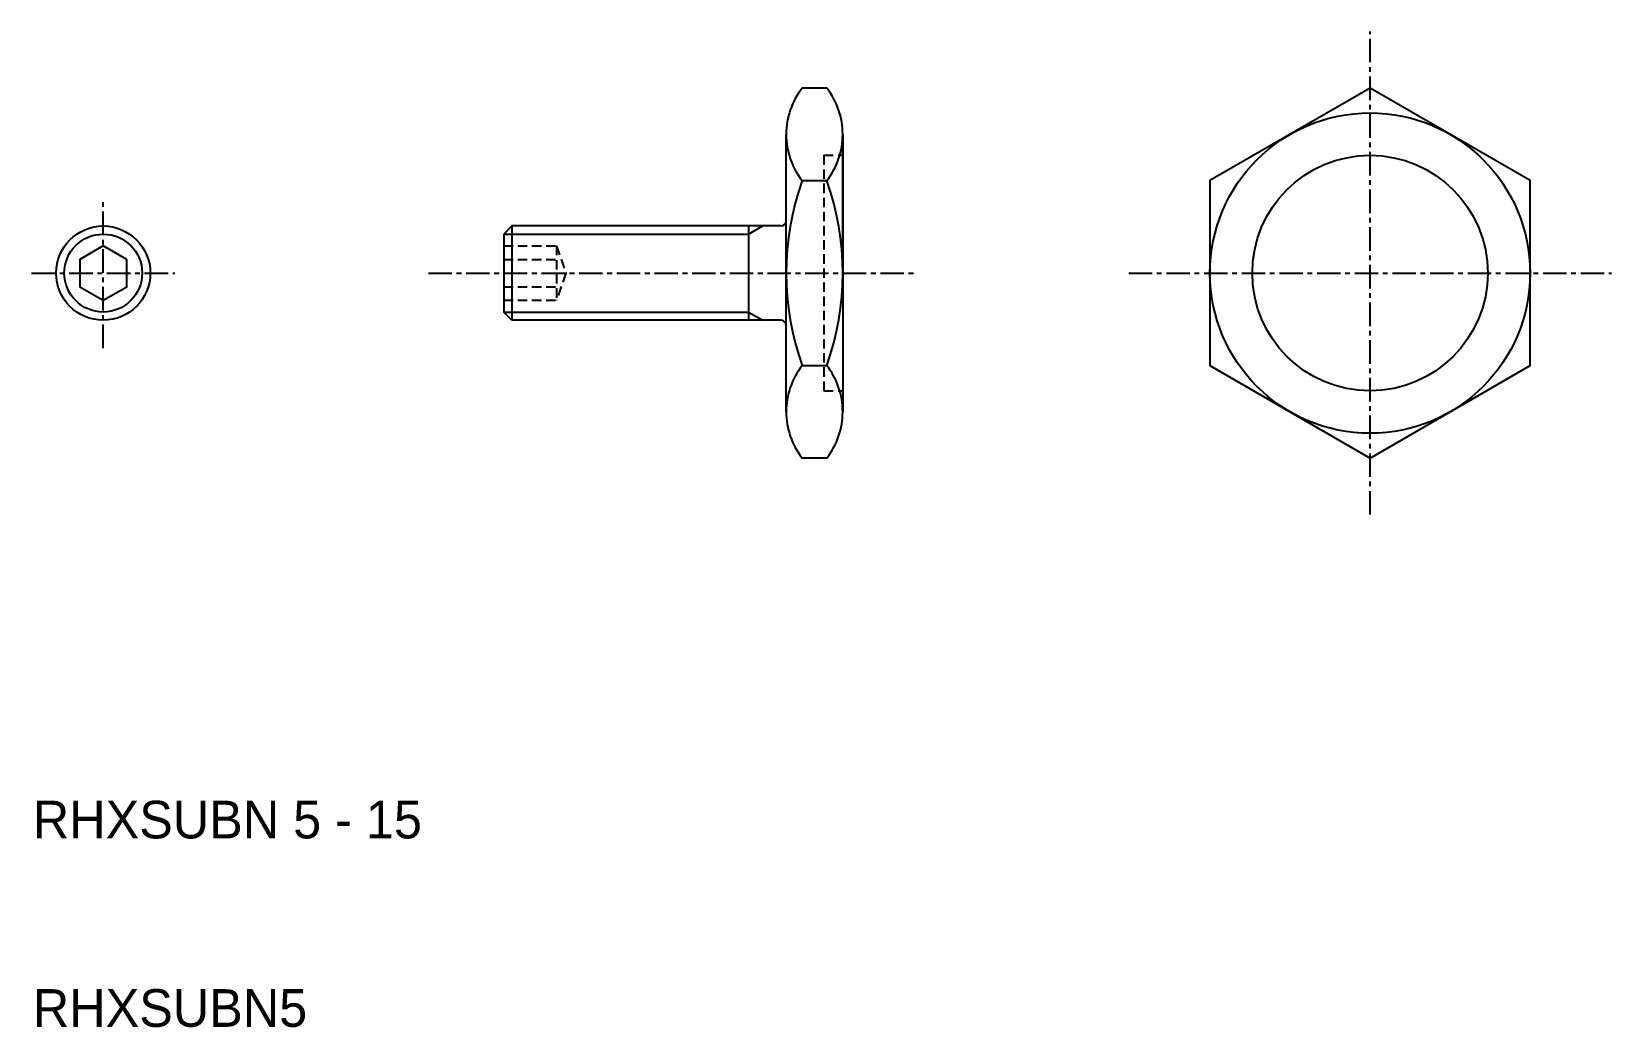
# Model space of a CAD drawing. Extents: x 64.3 to 148.2, y 115.5 to 168.4.
import ezdxf

# ---------------------------------------------------------------- set-up
doc = ezdxf.new("R2010")
doc.units = 0
doc.linetypes.add('CENTER', pattern=[2, 1.25, -0.25, 0.25, -0.25])
doc.linetypes.add('DASHED', pattern=[0.75, 0.5, -0.25])
doc.layers.get('0').update_dxf_attribs({"linetype": 'CONTINUOUS'})
doc.layers.add('CENTER', color=1, linetype='CENTER')

msp = doc.modelspace()

# ---------------------------------------------------------------- linework, layer by layer
at = {"color": 7, "linetype": 'CONTINUOUS'}
for p, q in [((106.508, 165.355), (105.194, 165.355)), ((104.351, 148.179), (104.351, 162.901)), ((107.351, 162.901), (107.351, 148.179)), ((107.351, 155.54), (107.351, 162.901)), ((105.194, 160.448), (106.508, 160.448)), ((89.784, 158.04), (89.351, 157.607)), ((104.051, 158.04), (89.784, 158.04)), ((89.784, 158.04), (89.784, 153.04)), ((102.351, 158.04), (102.351, 153.04)), ((89.351, 157.607), (89.351, 153.473)), ((107.351, 155.54), (107.351, 148.179)), ((89.784, 153.04), (89.351, 153.473)), ((104.051, 153.04), (89.784, 153.04)), ((105.194, 150.633), (106.508, 150.633)), ((106.508, 145.725), (105.194, 145.725))]:
    msp.add_line(p, q, dxfattribs=at)
at = {"color": 3, "linetype": 'DASHED'}
for p, q in [((106.351, 161.79), (106.351, 149.29)), ((106.351, 161.79), (107.351, 161.79)), ((89.351, 156.983), (92.151, 156.983)), ((92.151, 156.983), (92.651, 155.54)), ((92.151, 156.983), (92.151, 154.097)), ((89.351, 156.262), (92.151, 156.262)), ((92.651, 155.54), (92.151, 154.097)), ((89.351, 154.818), (92.151, 154.818)), ((89.351, 154.097), (92.151, 154.097)), ((106.351, 149.29), (107.351, 149.29))]:
    msp.add_line(p, q, dxfattribs=at)
at = {"color": 3, "linetype": 'CONTINUOUS'}
for p, q in [((102.351, 157.607), (103.101, 158.04)), ((89.351, 157.607), (102.351, 157.607)), ((89.351, 153.473), (102.351, 153.473)), ((102.351, 153.473), (103.101, 153.04))]:
    msp.add_line(p, q, dxfattribs=at)
at = {"color": 7, "linetype": 'CONTINUOUS'}
msp.add_lwpolyline([(126.851, 150.633), (135.351, 145.725), (143.851, 150.633), (143.851, 160.448), (135.351, 165.355), (126.851, 160.448)], close=True, dxfattribs=at)
at = {"linetype": 'CONTINUOUS'}
msp.add_lwpolyline([(69.335, 156.262), (68.085, 156.983), (66.835, 156.262), (66.835, 154.818), (68.085, 154.097), (69.335, 154.818)], close=True, dxfattribs=at)
at = {"color": 7, "linetype": 'CONTINUOUS'}
for centre, radius in [((135.351, 155.54), 8.5), ((135.351, 155.54), 6.25), ((68.085, 155.54), 2.5), ((68.085, 155.54), 2.067)]:
    msp.add_circle(centre, radius, dxfattribs=at)
for centre, radius, start, end in [((108.342, 162.901), 3.991, 142.06418, 180), ((103.36, 162.901), 3.991, 0, 37.93582), ((108.342, 162.901), 3.991, 180, 217.93582), ((103.36, 162.901), 3.991, 322.06418, 0), ((119.051, 155.54), 14.7, 160.49786, 199.50214), ((92.651, 155.54), 14.7, 340.49786, 19.50214), ((104.051, 158.34), 0.3, 270, 0), ((104.051, 152.74), 0.3, 0, 90), ((108.342, 148.179), 3.991, 142.06418, 180), ((103.36, 148.179), 3.991, 0, 37.93582), ((108.342, 148.179), 3.991, 180, 217.93582), ((103.36, 148.179), 3.991, 322.06418, 0)]:
    msp.add_arc(centre, radius, start, end, dxfattribs=at)
at = {"layer": 'CENTER', "color": 1, "linetype": 'CENTER'}
for p, q in [((135.351, 142.725), (135.351, 168.355)), ((68.085, 151.559), (68.085, 159.521)), ((64.282, 155.54), (71.888, 155.54)), ((85.351, 155.54), (111.351, 155.54)), ((122.536, 155.54), (148.166, 155.54))]:
    msp.add_line(p, q, dxfattribs=at)

# ---------------------------------------------------------------- texts
at = {"color": 7, "linetype": 'CONTINUOUS'}
for s, p in [('RHXSUBN 5 - 15', (64.351, 125.54)), ('RHXSUBN5', (64.351, 115.54))]:
    msp.add_text(s, height=2, dxfattribs=at).set_placement(p)

doc.saveas('drawing.dxf')
